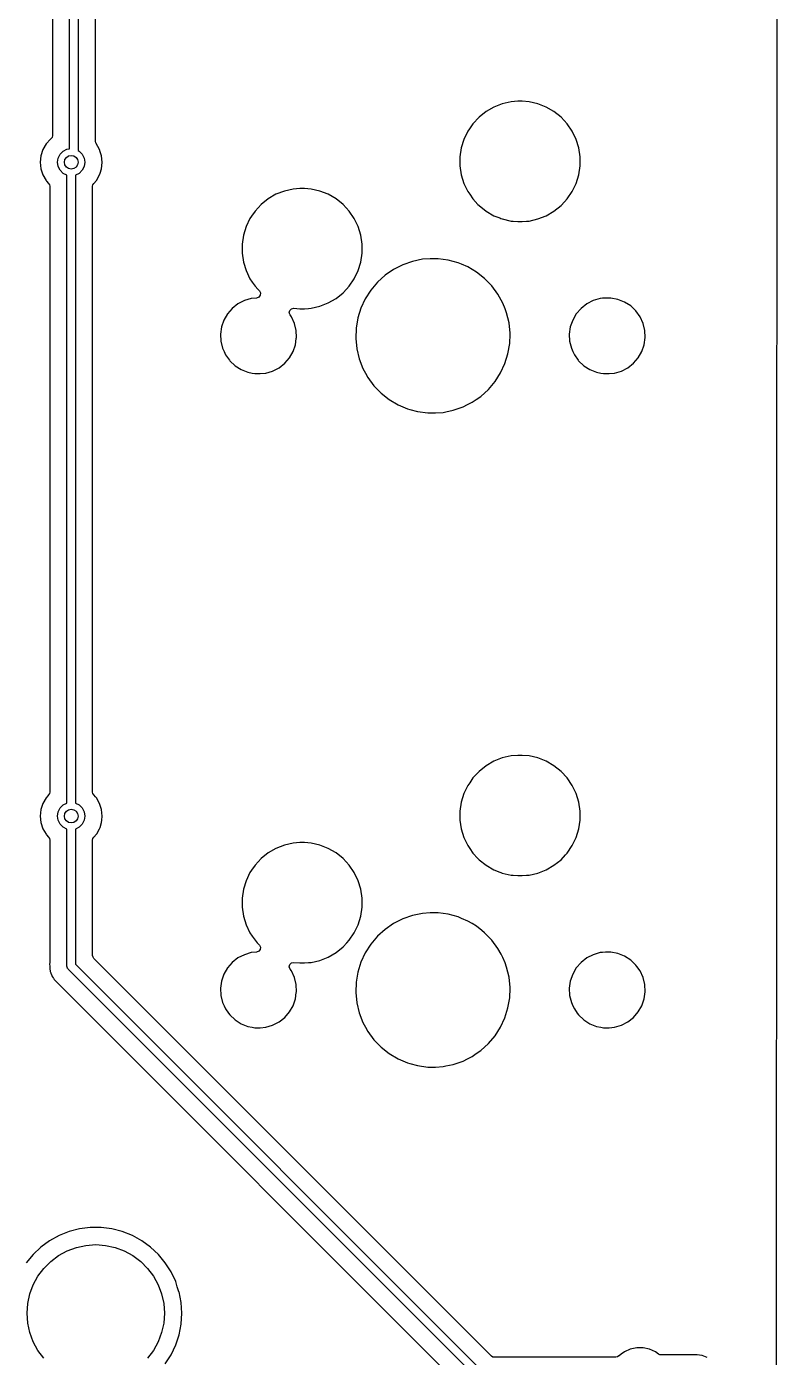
# Model space of a CAD drawing. Extents: x 30 to 259, y -142 to -25.
# Drawn here: x 237 to 258.88, y -102.38 to -63.62 of the extents above; entities that cross this region are included whole.
import ezdxf

# ---------------------------------------------------------------- set-up
doc = ezdxf.new("R2010")
doc.units = 0
doc.layers.add('BLACK', color=7, linetype='CONTINUOUS')

msp = doc.modelspace()

# ---------------------------------------------------------------- linework, layer by layer
at = {"layer": 'BLACK', "linetype": 'CONTINUOUS'}
for p, q in [((258.875, -27.3999), (258.825, -121)), ((237.754, -49.1887), (237.754, -66.7901)), ((238.255, -67.1771), (238.255, -48.8697)), ((238.505, -48.8697), (238.505, -67.231)), ((239.005, -66.9602), (239.005, -53.5224)), ((250.86, -65.8676), (250.616, -65.9634)), ((251.116, -65.8092), (250.86, -65.8676)), ((251.312, -65.7945), (251.116, -65.8092)), ((251.443, -65.7945), (251.312, -65.7945)), ((251.312, -65.7945), (251.312, -65.7945)), ((251.639, -65.8092), (251.443, -65.7945)), ((251.443, -65.7945), (251.443, -65.7945)), ((251.895, -65.8676), (251.639, -65.8092)), ((252.139, -65.9634), (251.895, -65.8676)), ((250.184, -66.2582), (250.005, -66.4505)), ((250.389, -66.0946), (250.184, -66.2582)), ((250.616, -65.9634), (250.389, -66.0946)), ((252.366, -66.0946), (252.139, -65.9634)), ((252.571, -66.2582), (252.366, -66.0946)), ((252.366, -66.0946), (252.366, -66.0946)), ((252.75, -66.4505), (252.571, -66.2582)), ((252.571, -66.2582), (252.571, -66.2582)), ((252.571, -66.2582), (252.571, -66.2582)), ((249.905, -66.5979), (249.857, -66.6673)), ((250.005, -66.4505), (249.905, -66.5979)), ((252.898, -66.6673), (252.75, -66.4505)), ((252.75, -66.4505), (252.75, -66.4505)), ((252.75, -66.4505), (252.75, -66.4505)), ((237.567, -67.0378), (237.473, -67.2017)), ((237.694, -66.8971), (237.567, -67.0378)), ((237.703, -66.8904), (237.694, -66.8971)), ((237.741, -66.8464), (237.703, -66.8904)), ((237.754, -66.7901), (237.741, -66.8464)), ((239.014, -67.0046), (239.005, -66.9602)), ((239.027, -67.026), (239.014, -67.0046)), ((239.026, -67.0265), (239.027, -67.026)), ((239.127, -67.2017), (239.026, -67.0265)), ((249.743, -66.9037), (249.666, -67.1544)), ((249.857, -66.6673), (249.743, -66.9037)), ((253.012, -66.9037), (252.898, -66.6673)), ((253.089, -67.1544), (253.012, -66.9037)), ((237.414, -67.3817), (237.395, -67.57)), ((237.473, -67.2017), (237.414, -67.3817)), ((237.92, -67.4464), (237.976, -67.3349)), ((237.976, -67.3349), (238.065, -67.2464)), ((238.065, -67.2464), (238.176, -67.1896)), ((238.176, -67.1896), (238.255, -67.1771)), ((238.505, -67.231), (238.535, -67.2464)), ((238.535, -67.2464), (238.624, -67.3349)), ((238.624, -67.3349), (238.68, -67.4464)), ((239.147, -67.2617), (239.127, -67.2017)), ((239.186, -67.3817), (239.147, -67.2617)), ((239.205, -67.57), (239.186, -67.3817)), ((249.666, -67.1544), (249.627, -67.4138)), ((249.627, -67.4138), (249.627, -67.6762)), ((253.128, -67.4138), (253.089, -67.1544)), ((253.128, -67.6762), (253.128, -67.4138)), ((237.395, -67.57), (237.414, -67.7583)), ((237.414, -67.7583), (237.473, -67.9383)), ((237.9, -67.57), (237.92, -67.4464)), ((237.92, -67.6936), (237.9, -67.57)), ((237.976, -67.8051), (237.92, -67.6936)), ((238.065, -67.8936), (237.976, -67.8051)), ((238.624, -67.8051), (238.535, -67.8936)), ((238.68, -67.6936), (238.624, -67.8051)), ((238.68, -67.4464), (238.7, -67.57)), ((238.7, -67.57), (238.68, -67.6936)), ((239.143, -67.8883), (239.186, -67.7583)), ((239.186, -67.7583), (239.194, -67.6762)), ((239.194, -67.6762), (239.205, -67.57)), ((249.627, -67.6762), (249.666, -67.9356)), ((253.089, -67.9356), (253.128, -67.6762)), ((237.473, -67.9383), (237.567, -68.1022)), ((237.567, -68.1022), (237.582, -68.1187)), ((237.582, -68.1187), (237.643, -68.1857)), ((237.643, -68.1857), (237.666, -68.2242)), ((238.175, -67.9497), (238.065, -67.8936)), ((238.175, -86.2303), (238.175, -67.9497)), ((238.535, -67.8936), (238.425, -67.9497)), ((238.425, -67.9497), (238.425, -86.2303)), ((238.934, -68.2242), (238.957, -68.1857)), ((238.957, -68.1857), (239.033, -68.1022)), ((239.033, -68.1011), (239.127, -67.9383)), ((239.033, -68.1022), (239.033, -68.1011)), ((239.127, -67.9383), (239.143, -67.8883)), ((249.666, -67.9356), (249.743, -68.1863)), ((249.743, -68.1863), (249.857, -68.4227)), ((252.898, -68.4227), (253.012, -68.1863)), ((253.012, -68.1863), (253.089, -67.9356)), ((237.666, -68.2242), (237.674, -68.2687)), ((237.674, -68.2687), (237.674, -85.9113)), ((238.925, -68.2687), (238.934, -68.2242)), ((238.925, -72.5724), (238.925, -68.2687)), ((244.266, -68.5034), (244.039, -68.6346)), ((244.51, -68.4076), (244.266, -68.5034)), ((244.766, -68.3492), (244.51, -68.4076)), ((244.962, -68.3345), (244.766, -68.3492)), ((245.093, -68.3345), (244.962, -68.3345)), ((244.962, -68.3345), (244.962, -68.3345)), ((245.289, -68.3492), (245.093, -68.3345)), ((245.093, -68.3345), (245.093, -68.3345)), ((245.545, -68.4076), (245.289, -68.3492)), ((245.789, -68.5034), (245.545, -68.4076)), ((246.016, -68.6346), (245.789, -68.5034)), ((249.857, -68.4227), (249.912, -68.5034)), ((249.912, -68.5034), (250.005, -68.6395)), ((252.75, -68.6395), (252.898, -68.4227)), ((243.834, -68.7982), (243.655, -68.9905)), ((244.039, -68.6346), (243.834, -68.7982)), ((246.221, -68.7982), (246.016, -68.6346)), ((246.016, -68.6346), (246.016, -68.6346)), ((246.4, -68.9905), (246.221, -68.7982)), ((246.221, -68.7982), (246.221, -68.7982)), ((246.221, -68.7982), (246.221, -68.7982)), ((250.005, -68.6395), (250.152, -68.7982)), ((250.152, -68.7982), (250.184, -68.8318)), ((250.184, -68.8318), (250.389, -68.9954)), ((252.366, -68.9954), (252.571, -68.8318)), ((252.571, -68.8318), (252.671, -68.7248)), ((252.671, -68.7248), (252.75, -68.6395)), ((252.75, -68.6395), (252.75, -68.6395)), ((252.75, -68.6395), (252.75, -68.6395)), ((243.507, -69.2073), (243.393, -69.4437)), ((243.555, -69.1379), (243.507, -69.2073)), ((243.655, -68.9905), (243.555, -69.1379)), ((246.548, -69.2073), (246.4, -68.9905)), ((246.4, -68.9905), (246.4, -68.9905)), ((246.4, -68.9905), (246.4, -68.9905)), ((246.662, -69.4437), (246.548, -69.2073)), ((250.389, -68.9954), (250.616, -69.1266)), ((250.616, -69.1266), (250.784, -69.1926)), ((250.784, -69.1926), (250.822, -69.2073)), ((250.822, -69.2073), (250.86, -69.2224)), ((250.86, -69.2224), (251.116, -69.2808)), ((251.116, -69.2808), (251.172, -69.285)), ((251.172, -69.285), (251.312, -69.2955)), ((251.312, -69.2955), (251.312, -69.2955)), ((251.312, -69.2955), (251.443, -69.2955)), ((251.443, -69.2955), (251.566, -69.2863)), ((251.443, -69.2955), (251.443, -69.2955)), ((251.566, -69.2863), (251.639, -69.2808)), ((251.639, -69.2808), (251.895, -69.2224)), ((251.895, -69.2224), (252.139, -69.1266)), ((252.139, -69.1266), (252.366, -68.9954)), ((243.316, -69.6944), (243.277, -69.9538)), ((243.393, -69.4437), (243.316, -69.6944)), ((246.739, -69.6944), (246.662, -69.4437)), ((246.778, -69.9538), (246.739, -69.6944)), ((243.277, -69.9538), (243.277, -70.2162)), ((246.778, -70.2162), (246.778, -69.9538)), ((243.277, -70.2162), (243.316, -70.4756)), ((243.316, -70.4756), (243.393, -70.7263)), ((246.662, -70.7263), (246.739, -70.4756)), ((246.739, -70.4756), (246.778, -70.2162)), ((248.243, -70.4555), (247.959, -70.5541)), ((248.538, -70.3956), (248.243, -70.4555)), ((248.762, -70.3806), (248.538, -70.3956)), ((248.988, -70.3806), (248.762, -70.3806)), ((248.762, -70.3806), (248.762, -70.3806)), ((249.286, -70.4207), (248.988, -70.3806)), ((249.575, -70.5), (249.286, -70.4207)), ((249.286, -70.4207), (249.286, -70.4207)), ((249.286, -70.4207), (249.286, -70.4207)), ((249.671, -70.5406), (249.575, -70.5)), ((243.393, -70.7263), (243.507, -70.9627)), ((246.548, -70.9627), (246.662, -70.7263)), ((247.443, -70.8597), (247.221, -71.0612)), ((247.691, -70.6896), (247.443, -70.8597)), ((247.959, -70.5541), (247.691, -70.6896)), ((249.852, -70.6173), (249.671, -70.5406)), ((249.981, -70.6939), (249.852, -70.6173)), ((250.111, -70.7705), (249.981, -70.6939)), ((250.346, -70.9567), (250.111, -70.7705)), ((250.111, -70.7705), (250.111, -70.7705)), ((250.111, -70.7705), (250.111, -70.7705)), ((243.507, -70.9627), (243.574, -71.0612)), ((243.574, -71.0612), (243.655, -71.1795)), ((243.655, -71.1795), (243.734, -71.2646)), ((243.734, -71.2646), (243.782, -71.316)), ((246.221, -71.3718), (246.321, -71.2648)), ((246.321, -71.2648), (246.4, -71.1795)), ((246.4, -71.1795), (246.548, -70.9627)), ((246.4, -71.1795), (246.4, -71.1795)), ((246.4, -71.1795), (246.4, -71.1795)), ((247.027, -71.2907), (246.865, -71.544)), ((247.221, -71.0612), (247.027, -71.2907)), ((250.555, -71.1727), (250.346, -70.9567)), ((250.734, -71.4146), (250.555, -71.1727)), ((243.159, -71.6942), (242.994, -71.8243)), ((243.346, -71.5978), (243.159, -71.6942)), ((243.548, -71.5386), (243.346, -71.5978)), ((243.703, -71.5238), (243.548, -71.5386)), ((243.766, -71.499), (243.703, -71.5238)), ((243.807, -71.4445), (243.766, -71.499)), ((243.782, -71.316), (243.813, -71.3767)), ((243.813, -71.3767), (243.807, -71.4445)), ((245.545, -71.7624), (245.789, -71.6666)), ((245.789, -71.6666), (246.016, -71.5354)), ((246.016, -71.5354), (246.221, -71.3718)), ((246.865, -71.544), (246.738, -71.8165)), ((250.828, -71.5869), (250.734, -71.4146)), ((250.878, -71.6781), (250.828, -71.5869)), ((250.939, -71.8368), (250.878, -71.6781)), ((253.319, -71.6942), (253.154, -71.8243)), ((253.506, -71.5978), (253.319, -71.6942)), ((253.708, -71.5386), (253.506, -71.5978)), ((253.778, -71.5319), (253.708, -71.5386)), ((253.865, -71.5236), (253.778, -71.5319)), ((254.023, -71.5236), (253.865, -71.5236)), ((254.229, -71.5634), (254.023, -71.5236)), ((254.023, -71.5236), (254.023, -71.5236)), ((254.278, -71.583), (254.229, -71.5634)), ((254.229, -71.5634), (254.229, -71.5634)), ((254.229, -71.5634), (254.229, -71.5634)), ((254.424, -71.6416), (254.278, -71.583)), ((254.601, -71.7553), (254.424, -71.6416)), ((242.856, -71.9832), (242.751, -72.1654)), ((242.994, -71.8243), (242.856, -71.9832)), ((244.655, -71.9526), (244.67, -71.8852)), ((244.677, -72.018), (244.655, -71.9526)), ((244.67, -71.8852), (244.72, -71.8368)), ((244.716, -72.0718), (244.677, -72.018)), ((244.803, -72.2631), (244.716, -72.0718)), ((244.716, -72.0718), (244.716, -72.0718)), ((244.716, -72.0718), (244.716, -72.0718)), ((244.72, -71.8368), (244.788, -71.8224)), ((244.788, -71.8224), (244.962, -71.8355)), ((244.962, -71.8355), (244.962, -71.8355)), ((244.962, -71.8355), (245.093, -71.8355)), ((245.093, -71.8355), (245.216, -71.8263)), ((245.093, -71.8355), (245.093, -71.8355)), ((245.216, -71.8263), (245.289, -71.8208)), ((245.289, -71.8208), (245.545, -71.7624)), ((246.738, -71.8165), (246.649, -72.1035)), ((250.986, -71.9586), (250.939, -71.8368)), ((251.056, -72.2509), (250.986, -71.9586)), ((253.016, -71.9832), (252.911, -72.1654)), ((253.154, -71.8243), (253.016, -71.9832)), ((254.754, -71.9005), (254.601, -71.7553)), ((254.601, -71.7553), (254.601, -71.7553)), ((254.601, -71.7553), (254.601, -71.7553)), ((254.876, -72.0718), (254.754, -71.9005)), ((254.754, -71.9005), (254.754, -71.9005)), ((254.963, -72.2631), (254.876, -72.0718)), ((254.876, -72.0718), (254.876, -72.0718)), ((254.876, -72.0718), (254.876, -72.0718)), ((242.682, -72.3642), (242.652, -72.5724)), ((242.751, -72.1654), (242.682, -72.3642)), ((244.853, -72.4675), (244.803, -72.2631)), ((244.863, -72.6776), (244.853, -72.4675)), ((246.599, -72.3998), (246.589, -72.7002)), ((246.649, -72.1035), (246.599, -72.3998)), ((251.086, -72.5498), (251.056, -72.2509)), ((252.842, -72.3642), (252.812, -72.5724)), ((252.911, -72.1654), (252.842, -72.3642)), ((255.013, -72.4675), (254.963, -72.2631)), ((255.023, -72.6776), (255.013, -72.4675)), ((238.925, -85.9113), (238.925, -72.5724)), ((242.652, -72.5724), (242.662, -72.7825)), ((242.652, -72.5724), (242.652, -72.5724)), ((242.662, -72.7825), (242.712, -72.9869)), ((244.833, -72.8858), (244.859, -72.7002)), ((244.859, -72.7002), (244.863, -72.6776)), ((246.589, -72.7002), (246.619, -72.9991)), ((251.026, -73.1465), (251.076, -72.8502)), ((251.076, -72.8502), (251.085, -72.5724)), ((251.085, -72.5724), (251.086, -72.5498)), ((252.812, -72.5724), (252.822, -72.7825)), ((252.812, -72.5724), (252.812, -72.5724)), ((252.822, -72.7825), (252.872, -72.9869)), ((254.993, -72.8858), (255.023, -72.6776)), ((242.712, -72.9869), (242.757, -73.0846)), ((242.757, -73.0846), (242.799, -73.1782)), ((242.799, -73.1782), (242.908, -73.3312)), ((244.659, -73.2668), (244.764, -73.0846)), ((244.764, -73.0846), (244.833, -72.8858)), ((246.619, -72.9991), (246.689, -73.2914)), ((250.937, -73.4335), (251.026, -73.1465)), ((252.872, -72.9869), (252.917, -73.0846)), ((252.917, -73.0846), (252.959, -73.1782)), ((252.959, -73.1782), (253.068, -73.3312)), ((254.819, -73.2668), (254.924, -73.0846)), ((254.924, -73.0846), (254.993, -72.8858)), ((242.908, -73.3312), (242.921, -73.3495)), ((242.921, -73.3495), (243.074, -73.4947)), ((243.074, -73.4947), (243.074, -73.4947)), ((243.074, -73.4947), (243.074, -73.4947)), ((243.074, -73.4947), (243.251, -73.6084)), ((243.251, -73.6084), (243.251, -73.6084)), ((243.251, -73.6084), (243.446, -73.6866)), ((244.169, -73.6522), (244.356, -73.5558)), ((244.356, -73.5558), (244.521, -73.4257)), ((244.521, -73.4257), (244.659, -73.2668)), ((246.689, -73.2914), (246.797, -73.5719)), ((246.797, -73.5719), (246.874, -73.7114)), ((250.81, -73.706), (250.937, -73.4335)), ((253.068, -73.3312), (253.081, -73.3495)), ((253.081, -73.3495), (253.234, -73.4947)), ((253.234, -73.4947), (253.234, -73.4947)), ((253.234, -73.4947), (253.234, -73.4947)), ((253.234, -73.4947), (253.411, -73.6084)), ((253.411, -73.6084), (253.411, -73.6084)), ((253.411, -73.6084), (253.606, -73.6866)), ((254.329, -73.6522), (254.516, -73.5558)), ((254.516, -73.5558), (254.681, -73.4257)), ((254.681, -73.4257), (254.819, -73.2668)), ((243.446, -73.6866), (243.575, -73.7114)), ((243.575, -73.7114), (243.652, -73.7264)), ((243.652, -73.7264), (243.652, -73.7264)), ((243.652, -73.7264), (243.81, -73.7264)), ((243.81, -73.7264), (243.967, -73.7114)), ((243.81, -73.7264), (243.81, -73.7264)), ((243.967, -73.7114), (244.169, -73.6522)), ((246.874, -73.7114), (246.941, -73.8354)), ((246.941, -73.8354), (247.12, -74.0773)), ((250.454, -74.1888), (250.648, -73.9593)), ((250.648, -73.9593), (250.81, -73.706)), ((253.606, -73.6866), (253.735, -73.7114)), ((253.735, -73.7114), (253.812, -73.7264)), ((253.812, -73.7264), (253.812, -73.7264)), ((253.812, -73.7264), (253.97, -73.7264)), ((253.97, -73.7264), (254.127, -73.7114)), ((253.97, -73.7264), (253.97, -73.7264)), ((254.127, -73.7114), (254.329, -73.6522)), ((247.12, -74.0773), (247.329, -74.2933)), ((247.329, -74.2933), (247.564, -74.4795)), ((250.102, -74.4795), (250.232, -74.3903)), ((250.232, -74.3903), (250.454, -74.1888)), ((247.564, -74.4795), (247.823, -74.6327)), ((247.823, -74.6327), (248.1, -74.75)), ((248.1, -74.75), (248.1, -74.75)), ((248.1, -74.75), (248.1, -74.75)), ((248.1, -74.75), (248.164, -74.7675)), ((248.164, -74.7675), (248.389, -74.8293)), ((249.211, -74.8394), (249.432, -74.7945)), ((249.432, -74.7945), (249.716, -74.6959)), ((249.716, -74.6959), (249.85, -74.6282)), ((249.85, -74.6282), (249.984, -74.5604)), ((249.984, -74.5604), (250.102, -74.4795)), ((248.389, -74.8293), (248.687, -74.8694)), ((248.687, -74.8694), (248.913, -74.8694)), ((248.913, -74.8694), (249.137, -74.8544)), ((248.913, -74.8694), (248.913, -74.8694)), ((249.137, -74.8544), (249.211, -74.8394)), ((251.116, -84.8592), (250.86, -84.9176)), ((251.312, -84.8445), (251.116, -84.8592)), ((251.443, -84.8445), (251.312, -84.8445)), ((251.312, -84.8445), (251.312, -84.8445)), ((251.639, -84.8592), (251.443, -84.8445)), ((251.443, -84.8445), (251.443, -84.8445)), ((251.895, -84.9176), (251.639, -84.8592)), ((250.389, -85.1446), (250.184, -85.3082)), ((250.616, -85.0134), (250.389, -85.1446)), ((250.86, -84.9176), (250.616, -85.0134)), ((252.139, -85.0134), (251.895, -84.9176)), ((252.366, -85.1446), (252.139, -85.0134)), ((252.571, -85.3082), (252.366, -85.1446)), ((252.366, -85.1446), (252.366, -85.1446)), ((249.911, -85.6389), (249.857, -85.7173)), ((250.005, -85.5005), (249.911, -85.6389)), ((250.184, -85.3082), (250.005, -85.5005)), ((252.75, -85.5005), (252.571, -85.3082)), ((252.571, -85.3082), (252.571, -85.3082)), ((252.571, -85.3082), (252.571, -85.3082)), ((252.898, -85.7173), (252.75, -85.5005)), ((252.75, -85.5005), (252.75, -85.5005)), ((252.75, -85.5005), (252.75, -85.5005)), ((237.616, -86.0243), (237.567, -86.0778)), ((237.643, -85.9943), (237.616, -86.0243)), ((237.666, -85.9558), (237.643, -85.9943)), ((237.674, -85.9113), (237.666, -85.9558)), ((238.934, -85.9558), (238.925, -85.9113)), ((238.957, -85.9943), (238.934, -85.9558)), ((239.009, -86.0513), (238.957, -85.9943)), ((249.743, -85.9537), (249.666, -86.2044)), ((249.857, -85.7173), (249.743, -85.9537)), ((253.012, -85.9537), (252.898, -85.7173)), ((253.089, -86.2044), (253.012, -85.9537)), ((237.414, -86.4217), (237.395, -86.61)), ((237.473, -86.2417), (237.414, -86.4217)), ((237.567, -86.0778), (237.473, -86.2417)), ((237.92, -86.4864), (237.976, -86.3749)), ((237.976, -86.3749), (238.065, -86.2864)), ((238.065, -86.2864), (238.175, -86.2303)), ((238.425, -86.2303), (238.535, -86.2864)), ((238.535, -86.2864), (238.624, -86.3749)), ((238.624, -86.3749), (238.68, -86.4864)), ((239.033, -86.0778), (239.009, -86.0513)), ((239.127, -86.2417), (239.033, -86.0778)), ((239.137, -86.2717), (239.127, -86.2417)), ((239.186, -86.4217), (239.137, -86.2717)), ((239.205, -86.61), (239.186, -86.4217)), ((249.666, -86.2044), (249.627, -86.4638)), ((253.128, -86.4638), (253.089, -86.2044)), ((237.395, -86.61), (237.414, -86.7983)), ((237.414, -86.7983), (237.473, -86.9783)), ((237.9, -86.61), (237.92, -86.4864)), ((237.92, -86.7336), (237.9, -86.61)), ((237.976, -86.8451), (237.92, -86.7336)), ((238.68, -86.7336), (238.624, -86.8451)), ((238.68, -86.4864), (238.7, -86.61)), ((238.7, -86.61), (238.68, -86.7336)), ((239.139, -86.9411), (239.186, -86.7983)), ((239.186, -86.7983), (239.193, -86.7262)), ((239.193, -86.7262), (239.205, -86.61)), ((249.627, -86.4638), (249.627, -86.7262)), ((249.627, -86.7262), (249.666, -86.9856)), ((253.089, -86.9856), (253.128, -86.7262)), ((253.128, -86.7262), (253.128, -86.4638)), ((237.473, -86.9783), (237.567, -87.1422)), ((237.567, -87.1422), (237.584, -87.1611)), ((237.584, -87.1611), (237.643, -87.2257)), ((238.065, -86.9336), (237.976, -86.8451)), ((238.175, -86.9897), (238.065, -86.9336)), ((238.175, -90.98), (238.175, -86.9897)), ((238.535, -86.9336), (238.425, -86.9897)), ((238.425, -86.9897), (238.425, -90.9282)), ((238.624, -86.8451), (238.535, -86.9336)), ((238.957, -87.2257), (239.033, -87.1422)), ((239.033, -87.1422), (239.042, -87.1257)), ((239.042, -87.1257), (239.127, -86.9783)), ((239.127, -86.9783), (239.139, -86.9411)), ((249.666, -86.9856), (249.743, -87.2363)), ((253.012, -87.2363), (253.089, -86.9856)), ((237.643, -87.2257), (237.666, -87.2642)), ((237.666, -87.2642), (237.674, -87.3087)), ((237.674, -87.3087), (237.674, -90.8973)), ((238.925, -87.3087), (238.934, -87.2642)), ((238.925, -90.6695), (238.925, -87.3087)), ((238.934, -87.2642), (238.957, -87.2257)), ((244.266, -87.5534), (244.039, -87.6846)), ((244.51, -87.4576), (244.266, -87.5534)), ((244.766, -87.3992), (244.51, -87.4576)), ((244.962, -87.3845), (244.766, -87.3992)), ((245.093, -87.3845), (244.962, -87.3845)), ((244.962, -87.3845), (244.962, -87.3845)), ((245.289, -87.3992), (245.093, -87.3845)), ((245.093, -87.3845), (245.093, -87.3845)), ((245.545, -87.4576), (245.289, -87.3992)), ((245.789, -87.5534), (245.545, -87.4576)), ((246.016, -87.6846), (245.789, -87.5534)), ((249.743, -87.2363), (249.857, -87.4727)), ((249.857, -87.4727), (249.912, -87.5534)), ((249.912, -87.5534), (250.005, -87.6895)), ((252.75, -87.6895), (252.898, -87.4727)), ((252.898, -87.4727), (253.012, -87.2363)), ((243.834, -87.8482), (243.655, -88.0405)), ((244.039, -87.6846), (243.834, -87.8482)), ((246.221, -87.8482), (246.016, -87.6846)), ((246.016, -87.6846), (246.016, -87.6846)), ((246.4, -88.0405), (246.221, -87.8482)), ((246.221, -87.8482), (246.221, -87.8482)), ((246.221, -87.8482), (246.221, -87.8482)), ((250.005, -87.6895), (250.152, -87.8482)), ((250.152, -87.8482), (250.184, -87.8818)), ((250.184, -87.8818), (250.389, -88.0454)), ((252.366, -88.0454), (252.571, -87.8818)), ((252.571, -87.8818), (252.702, -87.7413)), ((252.702, -87.7413), (252.75, -87.6895)), ((252.75, -87.6895), (252.75, -87.6895)), ((252.75, -87.6895), (252.75, -87.6895)), ((243.507, -88.2573), (243.393, -88.4937)), ((243.555, -88.1879), (243.507, -88.2573)), ((243.655, -88.0405), (243.555, -88.1879)), ((246.548, -88.2573), (246.4, -88.0405)), ((246.4, -88.0405), (246.4, -88.0405)), ((246.4, -88.0405), (246.4, -88.0405)), ((246.662, -88.4937), (246.548, -88.2573)), ((250.389, -88.0454), (250.616, -88.1766)), ((250.616, -88.1766), (250.784, -88.2426)), ((250.784, -88.2426), (250.822, -88.2573)), ((250.822, -88.2573), (250.86, -88.2724)), ((250.86, -88.2724), (251.116, -88.3308)), ((251.116, -88.3308), (251.172, -88.335)), ((251.172, -88.335), (251.312, -88.3455)), ((251.312, -88.3455), (251.312, -88.3455)), ((251.312, -88.3455), (251.443, -88.3455)), ((251.443, -88.3455), (251.566, -88.3363)), ((251.443, -88.3455), (251.443, -88.3455)), ((251.566, -88.3363), (251.639, -88.3308)), ((251.639, -88.3308), (251.895, -88.2724)), ((251.895, -88.2724), (252.139, -88.1766)), ((252.139, -88.1766), (252.366, -88.0454)), ((243.316, -88.7444), (243.277, -89.0038)), ((243.393, -88.4937), (243.316, -88.7444)), ((246.739, -88.7444), (246.662, -88.4937)), ((246.778, -89.0038), (246.739, -88.7444)), ((243.277, -89.0038), (243.277, -89.2662)), ((246.778, -89.2662), (246.778, -89.0038)), ((243.277, -89.2662), (243.316, -89.5256)), ((243.316, -89.5256), (243.393, -89.7763)), ((246.662, -89.7763), (246.739, -89.5256)), ((246.739, -89.5256), (246.778, -89.2662)), ((248.243, -89.5055), (247.959, -89.6041)), ((248.538, -89.4456), (248.243, -89.5055)), ((248.762, -89.4306), (248.538, -89.4456)), ((248.988, -89.4306), (248.762, -89.4306)), ((248.762, -89.4306), (248.762, -89.4306)), ((249.286, -89.4707), (248.988, -89.4306)), ((249.575, -89.55), (249.286, -89.4707)), ((249.286, -89.4707), (249.286, -89.4707)), ((249.286, -89.4707), (249.286, -89.4707)), ((243.393, -89.7763), (243.507, -90.0127)), ((246.548, -90.0127), (246.662, -89.7763)), ((247.443, -89.9097), (247.221, -90.1112)), ((247.691, -89.7396), (247.443, -89.9097)), ((247.959, -89.6041), (247.691, -89.7396)), ((249.671, -89.5906), (249.575, -89.55)), ((249.852, -89.6673), (249.671, -89.5906)), ((249.981, -89.7439), (249.852, -89.6673)), ((250.111, -89.8205), (249.981, -89.7439)), ((250.266, -89.9436), (250.111, -89.8205)), ((243.507, -90.0127), (243.574, -90.1112)), ((243.574, -90.1112), (243.655, -90.2295)), ((243.655, -90.2295), (243.72, -90.3)), ((243.72, -90.3), (243.782, -90.366)), ((246.221, -90.4218), (246.334, -90.3)), ((246.334, -90.3), (246.4, -90.2295)), ((246.4, -90.2295), (246.548, -90.0127)), ((246.4, -90.2295), (246.4, -90.2295)), ((246.4, -90.2295), (246.4, -90.2295)), ((247.221, -90.1112), (247.027, -90.3407)), ((250.346, -90.0067), (250.266, -89.9436)), ((250.555, -90.2227), (250.346, -90.0067)), ((250.734, -90.4646), (250.555, -90.2227)), ((238.935, -90.717), (238.925, -90.6695)), ((243.346, -90.6478), (243.159, -90.7442)), ((243.548, -90.5886), (243.346, -90.6478)), ((243.703, -90.5738), (243.548, -90.5886)), ((243.766, -90.549), (243.703, -90.5738)), ((243.807, -90.4945), (243.766, -90.549)), ((243.782, -90.366), (243.813, -90.4267)), ((243.813, -90.4267), (243.807, -90.4945)), ((245.789, -90.7166), (246.016, -90.5854)), ((246.016, -90.5854), (246.221, -90.4218)), ((246.865, -90.594), (246.738, -90.8665)), ((247.027, -90.3407), (246.865, -90.594)), ((250.828, -90.6369), (250.734, -90.4646)), ((250.878, -90.7281), (250.828, -90.6369)), ((253.506, -90.6478), (253.319, -90.7442)), ((253.708, -90.5886), (253.506, -90.6478)), ((253.778, -90.5819), (253.708, -90.5886)), ((253.865, -90.5736), (253.778, -90.5819)), ((254.023, -90.5736), (253.865, -90.5736)), ((254.229, -90.6134), (254.023, -90.5736)), ((254.023, -90.5736), (254.023, -90.5736)), ((254.278, -90.633), (254.229, -90.6134)), ((254.229, -90.6134), (254.229, -90.6134)), ((254.229, -90.6134), (254.229, -90.6134)), ((254.424, -90.6916), (254.278, -90.633)), ((237.674, -90.8973), (237.672, -90.9178)), ((237.672, -90.9178), (237.674, -90.9879)), ((237.674, -90.9879), (237.674, -90.9918)), ((237.674, -90.9918), (237.674, -91.0193)), ((237.674, -91.0193), (237.675, -91.0233)), ((237.675, -91.0233), (237.676, -91.035)), ((237.676, -91.035), (237.677, -91.0786)), ((238.184, -91.0097), (238.175, -90.98)), ((238.19, -91.0399), (238.184, -91.0097)), ((238.194, -91.045), (238.19, -91.0399)), ((238.195, -91.0476), (238.194, -91.045)), ((238.198, -91.0505), (238.195, -91.0476)), ((238.212, -91.0684), (238.198, -91.0505)), ((250.232, -103.088), (238.212, -91.0684)), ((238.425, -90.9282), (250.372, -102.875)), ((238.962, -90.7572), (238.935, -90.717)), ((239.827, -91.6224), (238.962, -90.7572)), ((242.856, -91.0332), (242.751, -91.2154)), ((242.994, -90.8743), (242.856, -91.0332)), ((243.159, -90.7442), (242.994, -90.8743)), ((244.655, -91.0026), (244.67, -90.9352)), ((244.677, -91.068), (244.655, -91.0026)), ((244.67, -90.9352), (244.72, -90.8868)), ((244.716, -91.1218), (244.677, -91.068)), ((244.72, -90.8868), (244.788, -90.8724)), ((244.788, -90.8724), (244.962, -90.8855)), ((244.962, -90.8855), (244.962, -90.8855)), ((244.962, -90.8855), (245.093, -90.8855)), ((245.093, -90.8855), (245.216, -90.8763)), ((245.093, -90.8855), (245.093, -90.8855)), ((245.216, -90.8763), (245.289, -90.8708)), ((245.289, -90.8708), (245.545, -90.8124)), ((245.545, -90.8124), (245.789, -90.7166)), ((246.738, -90.8665), (246.649, -91.1535)), ((250.939, -90.8868), (250.878, -90.7281)), ((250.986, -91.0086), (250.939, -90.8868)), ((251.056, -91.3009), (250.986, -91.0086)), ((253.016, -91.0332), (252.911, -91.2154)), ((253.154, -90.8743), (253.016, -91.0332)), ((253.319, -90.7442), (253.154, -90.8743)), ((254.601, -90.8053), (254.424, -90.6916)), ((254.754, -90.9505), (254.601, -90.8053)), ((254.601, -90.8053), (254.601, -90.8053)), ((254.601, -90.8053), (254.601, -90.8053)), ((254.782, -90.9898), (254.754, -90.9505)), ((254.876, -91.1218), (254.782, -90.9898)), ((237.677, -91.0786), (237.683, -91.0979)), ((237.683, -91.0979), (237.687, -91.1169)), ((237.687, -91.1169), (237.689, -91.1368)), ((237.689, -91.1368), (237.705, -91.1774)), ((237.705, -91.1774), (237.709, -91.1885)), ((237.709, -91.1885), (237.721, -91.2304)), ((237.721, -91.2304), (237.732, -91.2476)), ((237.732, -91.2476), (237.74, -91.2651)), ((237.74, -91.2651), (237.748, -91.2837)), ((237.748, -91.2837), (237.748, -91.2837)), ((237.748, -91.2837), (237.773, -91.3191)), ((237.773, -91.3191), (237.78, -91.3288)), ((237.78, -91.3288), (237.802, -91.3664)), ((237.802, -91.3664), (237.802, -91.3664)), ((237.802, -91.3664), (237.802, -91.3664)), ((237.802, -91.3664), (237.816, -91.3806)), ((237.816, -91.3806), (237.829, -91.3954)), ((237.829, -91.3954), (237.84, -91.4116)), ((237.84, -91.4116), (237.874, -91.4394)), ((237.874, -91.4394), (237.883, -91.4473)), ((237.883, -91.4473), (249.819, -103.384)), ((242.682, -91.4142), (242.652, -91.6224)), ((242.751, -91.2154), (242.682, -91.4142)), ((244.803, -91.3131), (244.716, -91.1218)), ((244.716, -91.1218), (244.716, -91.1218)), ((244.716, -91.1218), (244.716, -91.1218)), ((244.853, -91.5175), (244.803, -91.3131)), ((246.599, -91.4498), (246.589, -91.7502)), ((246.649, -91.1535), (246.599, -91.4498)), ((251.086, -91.5998), (251.056, -91.3009)), ((252.842, -91.4142), (252.812, -91.6224)), ((252.911, -91.2154), (252.842, -91.4142)), ((254.963, -91.3131), (254.876, -91.1218)), ((254.876, -91.1218), (254.876, -91.1218)), ((254.876, -91.1218), (254.876, -91.1218)), ((255.013, -91.5175), (254.963, -91.3131)), ((250.543, -102.338), (239.827, -91.6224)), ((242.652, -91.6224), (242.662, -91.8325)), ((242.652, -91.6224), (242.652, -91.6224)), ((242.662, -91.8325), (242.712, -92.0369)), ((244.833, -91.9358), (244.859, -91.7502)), ((244.863, -91.7276), (244.853, -91.5175)), ((244.859, -91.7502), (244.863, -91.7276)), ((246.589, -91.7502), (246.619, -92.0491)), ((251.076, -91.9002), (251.085, -91.6224)), ((251.085, -91.6224), (251.086, -91.5998)), ((252.812, -91.6224), (252.822, -91.8325)), ((252.812, -91.6224), (252.812, -91.6224)), ((252.822, -91.8325), (252.872, -92.0369)), ((254.993, -91.9358), (255.023, -91.7276)), ((255.023, -91.7276), (255.013, -91.5175)), ((242.712, -92.0369), (242.757, -92.1346)), ((242.757, -92.1346), (242.799, -92.2282)), ((242.799, -92.2282), (242.886, -92.3495)), ((244.659, -92.3168), (244.764, -92.1346)), ((244.764, -92.1346), (244.833, -91.9358)), ((246.619, -92.0491), (246.689, -92.3414)), ((250.937, -92.4835), (251.026, -92.1965)), ((251.026, -92.1965), (251.076, -91.9002)), ((252.872, -92.0369), (252.917, -92.1346)), ((252.917, -92.1346), (252.959, -92.2282)), ((252.959, -92.2282), (253.046, -92.3495)), ((254.819, -92.3168), (254.924, -92.1346)), ((254.924, -92.1346), (254.993, -91.9358)), ((242.886, -92.3495), (242.921, -92.3995)), ((242.921, -92.3995), (243.074, -92.5447)), ((243.074, -92.5447), (243.074, -92.5447)), ((243.074, -92.5447), (243.074, -92.5447)), ((243.074, -92.5447), (243.251, -92.6584)), ((244.169, -92.7022), (244.356, -92.6058)), ((244.356, -92.6058), (244.521, -92.4757)), ((244.521, -92.4757), (244.659, -92.3168)), ((246.689, -92.3414), (246.797, -92.6219)), ((246.797, -92.6219), (246.874, -92.7614)), ((250.81, -92.756), (250.937, -92.4835)), ((253.046, -92.3495), (253.081, -92.3995)), ((253.081, -92.3995), (253.234, -92.5447)), ((253.234, -92.5447), (253.234, -92.5447)), ((253.234, -92.5447), (253.234, -92.5447)), ((253.234, -92.5447), (253.411, -92.6584)), ((254.329, -92.7022), (254.516, -92.6058)), ((254.516, -92.6058), (254.681, -92.4757)), ((254.681, -92.4757), (254.819, -92.3168)), ((243.251, -92.6584), (243.251, -92.6584)), ((243.251, -92.6584), (243.446, -92.7366)), ((243.446, -92.7366), (243.575, -92.7614)), ((243.575, -92.7614), (243.652, -92.7764)), ((243.652, -92.7764), (243.652, -92.7764)), ((243.652, -92.7764), (243.81, -92.7764)), ((243.81, -92.7764), (243.967, -92.7614)), ((243.81, -92.7764), (243.81, -92.7764)), ((243.967, -92.7614), (244.169, -92.7022)), ((246.874, -92.7614), (246.941, -92.8854)), ((246.941, -92.8854), (247.12, -93.1273)), ((250.454, -93.2388), (250.648, -93.0093)), ((250.648, -93.0093), (250.81, -92.756)), ((253.411, -92.6584), (253.411, -92.6584)), ((253.411, -92.6584), (253.606, -92.7366)), ((253.606, -92.7366), (253.735, -92.7614)), ((253.735, -92.7614), (253.812, -92.7764)), ((253.812, -92.7764), (253.812, -92.7764)), ((253.812, -92.7764), (253.97, -92.7764)), ((253.97, -92.7764), (254.127, -92.7614)), ((253.97, -92.7764), (253.97, -92.7764)), ((254.127, -92.7614), (254.329, -92.7022)), ((247.12, -93.1273), (247.329, -93.3433)), ((247.329, -93.3433), (247.564, -93.5295)), ((250.232, -93.4403), (250.454, -93.2388)), ((247.564, -93.5295), (247.823, -93.6827)), ((247.823, -93.6827), (248.1, -93.8)), ((249.432, -93.8445), (249.716, -93.7459)), ((249.716, -93.7459), (249.85, -93.6782)), ((249.85, -93.6782), (249.984, -93.6104)), ((249.984, -93.6104), (250.102, -93.5295)), ((250.102, -93.5295), (250.232, -93.4403)), ((248.1, -93.8), (248.1, -93.8)), ((248.1, -93.8), (248.1, -93.8)), ((248.1, -93.8), (248.164, -93.8175)), ((248.164, -93.8175), (248.389, -93.8793)), ((248.389, -93.8793), (248.687, -93.9194)), ((248.687, -93.9194), (248.913, -93.9194)), ((248.913, -93.9194), (249.137, -93.9044)), ((248.913, -93.9194), (248.913, -93.9194)), ((249.137, -93.9044), (249.211, -93.8894)), ((249.211, -93.8894), (249.432, -93.8445)), ((237.947, -98.825), (237.672, -98.9766)), ((238.24, -98.7092), (237.947, -98.825)), ((238.545, -98.6309), (238.24, -98.7092)), ((238.857, -98.5915), (238.545, -98.6309)), ((239.171, -98.5915), (238.857, -98.5915)), ((238.857, -98.5915), (238.857, -98.5915)), ((239.483, -98.6309), (239.171, -98.5915)), ((239.171, -98.5915), (239.171, -98.5915)), ((239.788, -98.7092), (239.483, -98.6309)), ((240.081, -98.825), (239.788, -98.7092)), ((240.356, -98.9766), (240.081, -98.825)), ((237.417, -99.1615), (237.188, -99.3769)), ((237.672, -98.9766), (237.417, -99.1615)), ((238.183, -99.2727), (238.451, -99.173)), ((238.451, -99.173), (238.729, -99.1124)), ((238.729, -99.1124), (239.014, -99.092)), ((239.014, -99.092), (239.299, -99.1124)), ((239.299, -99.1124), (239.577, -99.173)), ((239.577, -99.173), (239.845, -99.2727)), ((240.611, -99.1615), (240.356, -98.9766)), ((240.84, -99.3769), (240.611, -99.1615)), ((237.188, -99.3769), (236.987, -99.6193)), ((237.503, -99.7823), (237.704, -99.5805)), ((237.704, -99.5805), (237.933, -99.4095)), ((237.933, -99.4095), (238.183, -99.2727)), ((239.845, -99.2727), (240.095, -99.4095)), ((240.095, -99.4095), (240.324, -99.5805)), ((240.324, -99.5805), (240.525, -99.7823)), ((241.041, -99.6193), (240.84, -99.3769)), ((240.84, -99.3769), (240.84, -99.3769)), ((237.331, -100.011), (237.503, -99.7823)), ((240.525, -99.7823), (240.697, -100.011)), ((241.21, -99.885), (241.041, -99.6193)), ((241.344, -100.17), (241.21, -99.885)), ((237.095, -100.529), (237.195, -100.261)), ((237.195, -100.261), (237.331, -100.011)), ((240.697, -100.011), (240.833, -100.261)), ((240.833, -100.261), (240.933, -100.529)), ((241.392, -100.319), (241.344, -100.17)), ((241.44, -100.468), (241.392, -100.319)), ((237.034, -100.807), (237.095, -100.529)), ((240.933, -100.529), (240.994, -100.807)), ((241.441, -100.469), (241.44, -100.468)), ((241.5, -100.778), (241.441, -100.469)), ((237.014, -101.092), (237.034, -100.807)), ((237.034, -101.377), (237.014, -101.092)), ((240.994, -100.807), (241.014, -101.092)), ((241.014, -101.092), (240.994, -101.377)), ((241.519, -101.092), (241.5, -100.778)), ((241.5, -101.406), (241.519, -101.092)), ((237.095, -101.655), (237.034, -101.377)), ((240.994, -101.377), (240.933, -101.655)), ((241.441, -101.715), (241.5, -101.406)), ((237.195, -101.923), (237.095, -101.655)), ((237.331, -102.173), (237.195, -101.923)), ((240.833, -101.923), (240.697, -102.173)), ((240.933, -101.655), (240.833, -101.923)), ((241.344, -102.014), (241.441, -101.715)), ((237.503, -102.402), (237.331, -102.173)), ((240.697, -102.173), (240.525, -102.402)), ((241.041, -102.565), (241.21, -102.299)), ((241.21, -102.299), (241.344, -102.014)), ((254.326, -102.282), (254.264, -102.327)), ((254.417, -102.216), (254.326, -102.282)), ((254.59, -102.139), (254.417, -102.216)), ((254.775, -102.099), (254.59, -102.139)), ((254.965, -102.099), (254.775, -102.099)), ((254.775, -102.099), (254.775, -102.099)), ((255.15, -102.139), (254.965, -102.099)), ((254.965, -102.099), (254.965, -102.099)), ((255.323, -102.216), (255.15, -102.139)), ((255.414, -102.282), (255.323, -102.216)), ((255.449, -102.3), (255.414, -102.282)), ((255.487, -102.306), (255.449, -102.3)), ((256.495, -102.306), (255.487, -102.306)), ((256.511, -102.305), (256.495, -102.306)), ((256.515, -102.304), (256.511, -102.305)), ((256.54, -102.301), (256.515, -102.304)), ((256.67, -102.318), (256.54, -102.301)), ((250.583, -102.365), (250.543, -102.338)), ((250.63, -102.374), (250.583, -102.365)), ((254.166, -102.374), (250.63, -102.374)), ((254.217, -102.364), (254.166, -102.374)), ((254.258, -102.333), (254.217, -102.364)), ((254.264, -102.327), (254.258, -102.333)), ((256.687, -102.321), (256.67, -102.318)), ((256.824, -102.377), (256.687, -102.321))]:
    msp.add_line(p, q, dxfattribs=at)
at = {"layer": 'BLACK'}
for centre in [(238.3, -67.57), (238.3, -86.61)]:
    msp.add_circle(centre, 0.2, dxfattribs=at)

doc.saveas('drawing.dxf')
